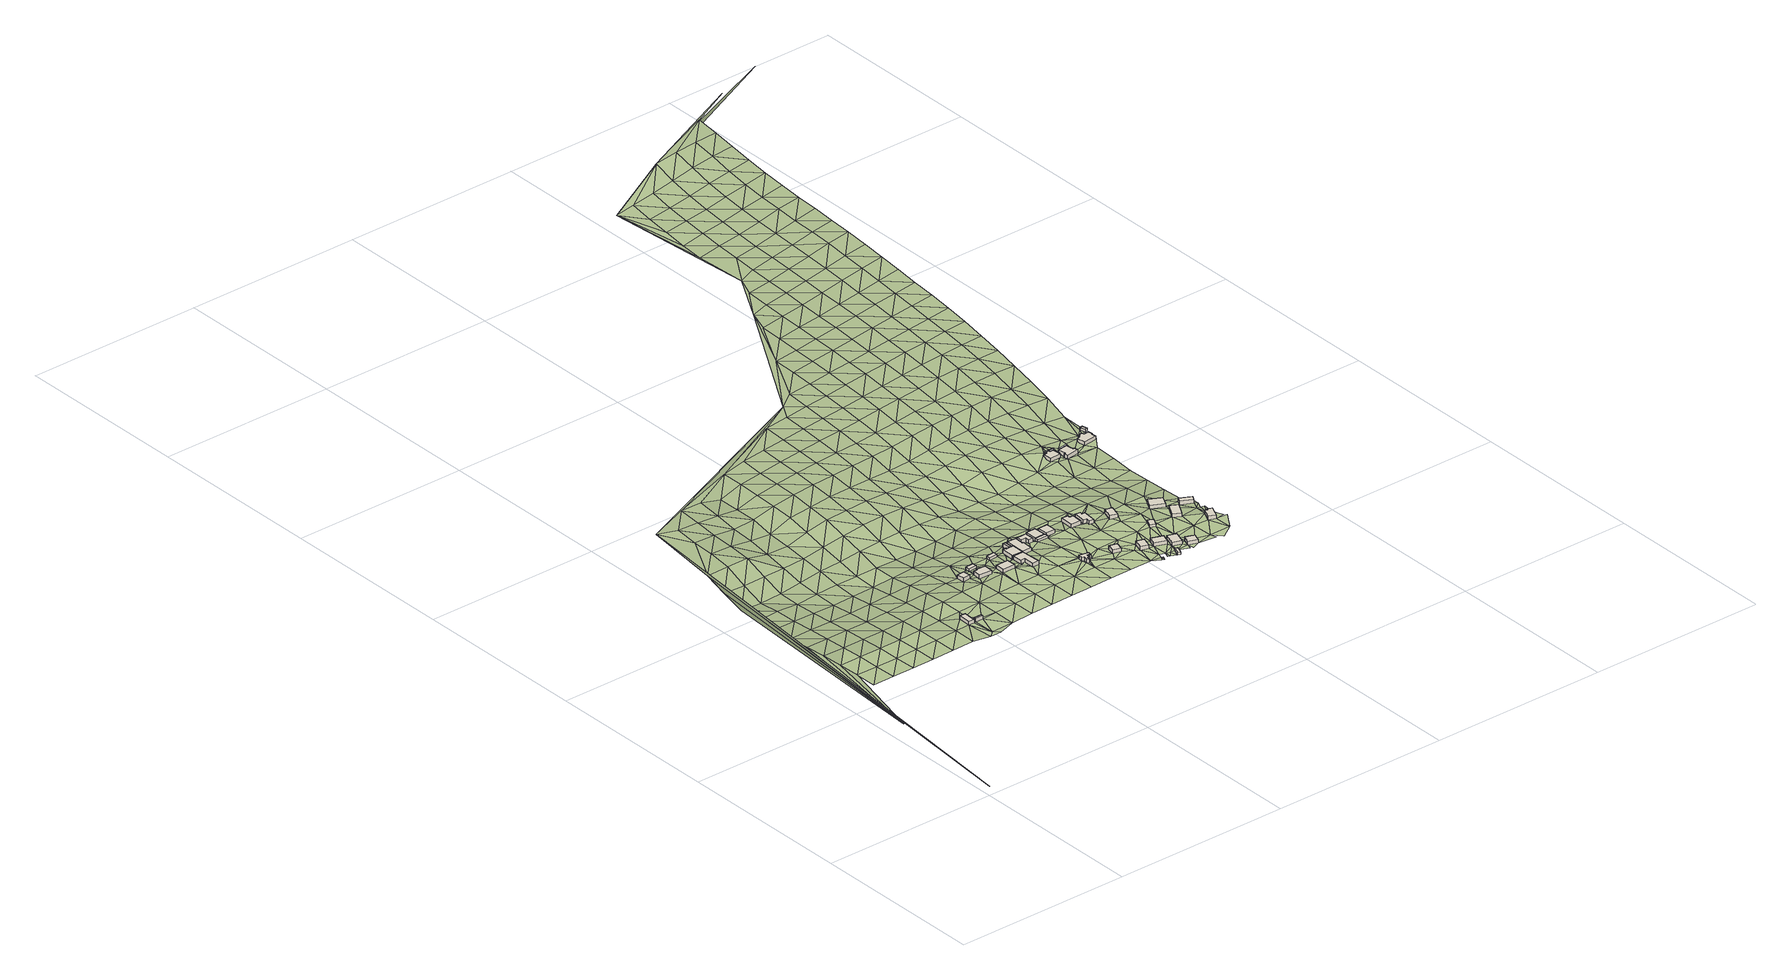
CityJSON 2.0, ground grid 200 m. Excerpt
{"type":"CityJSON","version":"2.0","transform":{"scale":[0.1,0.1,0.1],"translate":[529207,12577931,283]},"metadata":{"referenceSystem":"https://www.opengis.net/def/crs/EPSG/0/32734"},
"CityObjects":{
"building1":{"type":"Building","attributes":{"address":"8 Amandel Avenue Mamre 7347 Cape Town","building":"house","building:levels":"1","building_height":4.1,"plus_code":"4FRWFFQ6+F7C","ground_height":156.69,"roof_height":160.79},"geometry":[{"type":"Solid","lod":"1","boundaries":[[[[0,1,2,3]],[[1,4,5,2]],[[4,6,7,5]],[[6,0,3,7]],[[3,2,5,7]],[[6,4,1,0]]]]}]},
"building2":{"type":"Building","attributes":{"address":"Amandel Avenue Mamre 7347 Cape Town","building":"yes","building:levels":"1","building_height":4.1,"plus_code":"4FRWFFQ6+C7X","ground_height":156.69,"roof_height":160.79},"geometry":[{"type":"Solid","lod":"1","boundaries":[[[[8,9,10,11]],[[9,12,13,10]],[[12,14,15,13]],[[14,8,11,15]],[[11,10,13,15]],[[14,12,9,8]]]]}]},
"building3":{"type":"Building","attributes":{"address":"70 Lang Avenue Mamre 7347 Cape Town","building":"house","building:levels":"1","building_height":4.1,"plus_code":"4FRWFFQ6+MFV","ground_height":156.91,"roof_height":161.01},"geometry":[{"type":"Solid","lod":"1","boundaries":[[[[16,17,18,19]],[[17,20,21,18]],[[20,22,23,21]],[[22,16,19,23]],[[19,18,21,23]],[[22,20,17,16]]]]}]},
"building4":{"type":"Building","attributes":{"address":"69 Lang Avenue Mamre 7347 Cape Town","building":"house","building:levels":"1","building_height":4.1,"plus_code":"4FRWFFQ6+MHC","ground_height":156.91,"roof_height":161.01},"geometry":[{"type":"Solid","lod":"1","boundaries":[[[[24,25,26,27]],[[25,28,29,26]],[[28,30,31,29]],[[30,32,33,31]],[[32,34,35,33]],[[34,24,27,35]],[[27,26,29,31,33,35]],[[34,32,30,28,25,24]]]]}]},
"building5":{"type":"Building","attributes":{"address":"Mamre 7347 Cape Town","building":"cabin","building:levels":"1","building_height":2.8,"plus_code":"4FRWFFQ6+PGH","ground_height":156.91,"roof_height":159.71},"geometry":[{"type":"Solid","lod":"1","boundaries":[[[[36,37,38,39]],[[37,40,41,38]],[[40,42,43,41]],[[42,36,39,43]],[[39,38,41,43]],[[42,40,37,36]]]]}]},
"building6":{"type":"Building","attributes":{"address":"68 Lang Avenue Mamre 7347 Cape Town","building":"house","building:levels":"1","building_height":4.1,"plus_code":"4FRWFFQ6+JJQ","ground_height":159.35,"roof_height":163.45},"geometry":[{"type":"Solid","lod":"1","boundaries":[[[[44,45,46,47]],[[45,48,49,46]],[[48,50,51,49]],[[50,44,47,51]],[[47,46,49,51]],[[50,48,45,44]]]]}]},
"building7":{"type":"Building","attributes":{"address":"68 Lang Avenue Mamre 7347 Cape Town","building":"cabin","building:levels":"1","building_height":2.8,"plus_code":"4FRWFFQ6+PMM","ground_height":158.05,"roof_height":160.85},"geometry":[{"type":"Solid","lod":"1","boundaries":[[[[52,53,54,55]],[[53,56,57,54]],[[56,58,59,57]],[[58,52,55,59]],[[55,54,57,59]],[[58,56,53,52]]]]}]},
"building8":{"type":"Building","attributes":{"building":"house","building:levels":"1","building_height":4.1,"plus_code":"4FRWFFQ6+JQ2","ground_height":158.89,"roof_height":162.99},"geometry":[{"type":"Solid","lod":"1","boundaries":[[[[60,61,62,63]],[[61,64,65,62]],[[64,66,67,65]],[[66,68,69,67]],[[68,70,71,69]],[[70,60,63,71]],[[63,62,65,67,69,71]],[[70,68,66,64,61,60]]]]}]},
"building9":{"type":"Building","attributes":{"address":"67 Lang Avenue Mamre 7347 Cape Town","building":"house","building:levels":"1","building_height":4.1,"plus_code":"4FRWFFQ6+MPX","ground_height":158.89,"roof_height":162.99},"geometry":[{"type":"Solid","lod":"1","boundaries":[[[[72,73,74,75]],[[73,76,77,74]],[[76,78,79,77]],[[78,80,81,79]],[[80,82,83,81]],[[82,72,75,83]],[[75,74,77,79,81,83]],[[82,80,78,76,73,72]]]]}]},
"building10":{"type":"Building","attributes":{"address":"Mamre 7347 Cape Town","building":"garage","building:levels":"1","building_height":4.1,"plus_code":"4FRWFFQ6+PQV","ground_height":157.45,"roof_height":161.55},"geometry":[{"type":"Solid","lod":"1","boundaries":[[[[84,85,86,87]],[[85,88,89,86]],[[88,90,91,89]],[[90,84,87,91]],[[87,86,89,91]],[[90,88,85,84]]]]}]},
"building11":{"type":"Building","attributes":{"address":"66 Lang Avenue Mamre 7347 Cape Town","building":"house","building:levels":"1","building_height":4.1,"plus_code":"4FRWFFQ6+MQX","ground_height":157.83,"roof_height":161.93},"geometry":[{"type":"Solid","lod":"1","boundaries":[[[[92,93,94,95]],[[93,96,97,94]],[[96,98,99,97]],[[98,100,101,99]],[[100,102,103,101]],[[102,92,95,103]],[[95,94,97,99,101,103]],[[102,100,98,96,93,92]]]]}]},
"building12":{"type":"Building","attributes":{"address":"65 Lang Avenue Mamre 7347 Cape Town","building":"house","building:levels":"1","building_height":4.1,"plus_code":"4FRWFFQ6+PVR","ground_height":157.42,"roof_height":161.52},"geometry":[{"type":"Solid","lod":"1","boundaries":[[[[104,105,106,107]],[[105,108,109,106]],[[108,110,111,109]],[[110,112,113,111]],[[112,114,115,113]],[[114,104,107,115]],[[107,106,109,111,113,115]],[[114,112,110,108,105,104]]]]}]},
"building13":{"type":"Building","attributes":{"address":"Mamre 7347 Cape Town","building":"house","building:levels":"1","building_height":4.1,"plus_code":"4FRWFFQ6+FWW","ground_height":160.62,"roof_height":164.72},"geometry":[{"type":"Solid","lod":"1","boundaries":[[[[116,117,118,119]],[[117,120,121,118]],[[120,122,123,121]],[[122,124,125,123]],[[124,126,127,125]],[[126,128,129,127]],[[128,130,131,129]],[[130,132,133,131]],[[132,134,135,133]],[[134,136,137,135]],[[136,138,139,137]],[[138,116,119,139]],[[119,118,121,123,125,127,129,131,133,135,137,139]],[[138,136,134,132,130,128,126,124,122,120,117,116]]]]}]},
"building14":{"type":"Building","attributes":{"building":"cabin","building:levels":"1","building_height":2.8,"plus_code":"4FRWFFQ6+PW2","ground_height":158.89,"roof_height":161.69},"geometry":[{"type":"Solid","lod":"1","boundaries":[[[[140,141,142,143]],[[141,144,145,142]],[[144,146,147,145]],[[146,140,143,147]],[[143,142,145,147]],[[146,144,141,140]]]]}]},
"building15":{"type":"Building","attributes":{"address":"64 Lang Avenue Mamre 7347 Cape Town","building":"house","building:levels":"1","building_height":4.1,"plus_code":"4FRWFFQ6+PWV","ground_height":157.42,"roof_height":161.52},"geometry":[{"type":"Solid","lod":"1","boundaries":[[[[148,149,150,151]],[[149,152,153,150]],[[152,154,155,153]],[[154,148,151,155]],[[151,150,153,155]],[[154,152,149,148]]]]}]},
"building16":{"type":"Building","attributes":{"address":"63 Lang Avenue Mamre 7347 Cape Town","building":"house","building:levels":"1","building_height":4.1,"plus_code":"4FRWFFQ6+PXM","ground_height":157.19,"roof_height":161.29},"geometry":[{"type":"Solid","lod":"1","boundaries":[[[[156,157,158,159]],[[157,160,161,158]],[[160,162,163,161]],[[162,156,159,163]],[[159,158,161,163]],[[162,160,157,156]]]]}]},
"building17":{"type":"Building","attributes":{"address":"Mamre 7347 Cape Town","building":"house","building:levels":"1","building_height":4.1,"plus_code":"4FRWFFQ7+F3F","ground_height":160.66,"roof_height":164.76},"geometry":[{"type":"Solid","lod":"1","boundaries":[[[[164,165,166,167]],[[165,168,169,166]],[[168,170,171,169]],[[170,164,167,171]],[[167,166,169,171]],[[170,168,165,164]]]]}]},
"building18":{"type":"Building","attributes":{"address":"Mamre 7347 Cape Town","building":"house","building:levels":"1","building_height":4.1,"plus_code":"4FRWFFQ7+C5P","ground_height":160.51,"roof_height":164.61},"geometry":[{"type":"Solid","lod":"1","boundaries":[[[[172,173,174,175]],[[173,176,177,174]],[[176,178,179,177]],[[178,172,175,179]],[[175,174,177,179]],[[178,176,173,172]]]]}]},
"building19":{"type":"Building","attributes":{"address":"62 Lang Avenue Mamre 7347 Cape Town","building":"house","building:levels":"1","building_height":4.1,"plus_code":"4FRWFFQ7+P4C","ground_height":157.19,"roof_height":161.29},"geometry":[{"type":"Solid","lod":"1","boundaries":[[[[180,181,182,183]],[[181,184,185,182]],[[184,186,187,185]],[[186,188,189,187]],[[188,190,191,189]],[[190,180,183,191]],[[183,182,185,187,189,191]],[[190,188,186,184,181,180]]]]}]},
"building20":{"type":"Building","attributes":{"building":"cabin","building:levels":"1","building_height":2.8,"plus_code":"4FRWFFQ7+876","ground_height":160.4,"roof_height":163.2},"geometry":[{"type":"Solid","lod":"1","boundaries":[[[[192,193,194,195]],[[193,196,197,194]],[[196,198,199,197]],[[198,192,195,199]],[[195,194,197,199]],[[198,196,193,192]]]]}]},
"building21":{"type":"Building","attributes":{"address":"7347 Mamre, Cape Town","building":"house","building:levels":"1","building_height":4.1,"plus_code":"4FRWFFQ7+C76","ground_height":160.51,"roof_height":164.61},"geometry":[{"type":"Solid","lod":"1","boundaries":[[[[200,201,202,203]],[[201,204,205,202]],[[204,206,207,205]],[[206,200,203,207]],[[203,202,205,207]],[[206,204,201,200]]]]}]},
"building22":{"type":"Building","attributes":{"address":"61 Lang Avenue Mamre 7347 Cape Town","building":"house","building:levels":"1","building_height":4.1,"plus_code":"4FRWFFQ7+P56","ground_height":157.42,"roof_height":161.52},"geometry":[{"type":"Solid","lod":"1","boundaries":[[[[208,209,210,211]],[[209,212,213,210]],[[212,214,215,213]],[[214,216,217,215]],[[216,218,219,217]],[[218,220,221,219]],[[220,222,223,221]],[[222,208,211,223]],[[211,210,213,215,217,219,221,223]],[[222,220,218,216,214,212,209,208]]]]}]},
"building23":{"type":"Building","attributes":{"address":"Mamre 7347 Cape Town","building":"house","building:levels":"1","building_height":4.1,"plus_code":"4FRWFFQ7+98J","ground_height":160.4,"roof_height":164.5},"geometry":[{"type":"Solid","lod":"1","boundaries":[[[[224,225,226,227]],[[225,228,229,226]],[[228,230,231,229]],[[230,224,227,231]],[[227,226,229,231]],[[230,228,225,224]]]]}]},
"building24":{"type":"Building","attributes":{"address":"Mamre 7347 Cape Town","building":"house","building:levels":"1","building_height":4.1,"plus_code":"4FRWFFQ7+89R","ground_height":160.74,"roof_height":164.84},"geometry":[{"type":"Solid","lod":"1","boundaries":[[[[232,233,234,235]],[[233,236,237,234]],[[236,238,239,237]],[[238,232,235,239]],[[235,234,237,239]],[[238,236,233,232]]]]}]},
"building25":{"type":"Building","attributes":{"address":"59 Lang Avenue Mamre 7347 Cape Town","building":"house","building:levels":"1","building_height":4.1,"plus_code":"4FRWFFQ7+M76","ground_height":159.23,"roof_height":163.33},"geometry":[{"type":"Solid","lod":"1","boundaries":[[[[240,241,242,243]],[[241,244,245,242]],[[244,246,247,245]],[[246,240,243,247]],[[243,242,245,247]],[[246,244,241,240]]]]}]},
"building26":{"type":"Building","attributes":{"address":"57 Lang Avenue Mamre 7347 Cape Town","building":"cabin","building:levels":"1","building_height":2.8,"plus_code":"4FRWFFQ7+G8G","ground_height":160.31,"roof_height":163.11},"geometry":[{"type":"Solid","lod":"1","boundaries":[[[[248,249,250,251]],[[249,252,253,250]],[[252,254,255,253]],[[254,248,251,255]],[[251,250,253,255]],[[254,252,249,248]]]]}]},
"building27":{"type":"Building","attributes":{"address":"55 Lang Avenue Mamre 7347 Cape Town","building":"house","building:levels":"1","building_height":4.1,"plus_code":"4FRWFFQ7+GFM","ground_height":159.15,"roof_height":163.25},"geometry":[{"type":"Solid","lod":"1","boundaries":[[[[256,257,258,259]],[[257,260,261,258]],[[260,262,263,261]],[[262,256,259,263]],[[259,258,261,263]],[[262,260,257,256]]]]}]},
"building28":{"type":"Building","attributes":{"address":"56 Lang Avenue Mamre 7347 Cape Town","building":"house","building:levels":"1","building_height":4.1,"plus_code":"4FRWFFQ7+JF6","ground_height":158.46,"roof_height":162.56},"geometry":[{"type":"Solid","lod":"1","boundaries":[[[[264,265,266,267]],[[265,268,269,266]],[[268,270,271,269]],[[270,264,267,271]],[[267,266,269,271]],[[270,268,265,264]]]]}]},
"building29":{"type":"Building","attributes":{"address":"53 Lang Avenue Mamre 7347 Cape Town","building":"house","building:levels":"1","building_height":4.1,"plus_code":"4FRWFFQ7+CHJ","ground_height":160.37,"roof_height":164.47},"geometry":[{"type":"Solid","lod":"1","boundaries":[[[[272,273,274,275]],[[273,276,277,274]],[[276,278,279,277]],[[278,280,281,279]],[[280,282,283,281]],[[282,272,275,283]],[[275,274,277,279,281,283]],[[282,280,278,276,273,272]]]]}]},
"building30":{"type":"Building","attributes":{"address":"36 Klinker Street Mamre 7347 Cape Town","building":"house","building:levels":"1","building_height":4.1,"plus_code":"4FRWFFR7+39M","ground_height":161.22,"roof_height":165.32},"geometry":[{"type":"Solid","lod":"1","boundaries":[[[[284,285,286,287]],[[285,288,289,286]],[[288,290,291,289]],[[290,292,293,291]],[[292,294,295,293]],[[294,296,297,295]],[[296,298,299,297]],[[298,284,287,299]],[[287,286,289,291,293,295,297,299]],[[298,296,294,292,290,288,285,284]]]]}]},
"building31":{"type":"Building","attributes":{"address":"54 Lang Avenue Mamre 7347 Cape Town","building":"house","building:levels":"1","building_height":4.1,"plus_code":"4FRWFFQ7+HH7","ground_height":158,"roof_height":162.1},"geometry":[{"type":"Solid","lod":"1","boundaries":[[[[300,301,302,303]],[[301,304,305,302]],[[304,306,307,305]],[[306,300,303,307]],[[303,302,305,307]],[[306,304,301,300]]]]}]},
"building32":{"type":"Building","attributes":{"address":"35 Klinker Street Mamre 7347 Cape Town","building":"house","building:levels":"1","building_height":4.1,"plus_code":"4FRWFFR7+3FR","ground_height":158.88,"roof_height":162.98},"geometry":[{"type":"Solid","lod":"1","boundaries":[[[[308,309,310,311]],[[309,312,313,310]],[[312,314,315,313]],[[314,316,317,315]],[[316,318,319,317]],[[318,320,321,319]],[[320,322,323,321]],[[322,308,311,323]],[[311,310,313,315,317,319,321,323]],[[322,320,318,316,314,312,309,308]]]]}]},
"building33":{"type":"Building","attributes":{"address":"33 Klinker Street Mamre 7347 Cape Town","building":"house","building:levels":"1","building_height":4.1,"plus_code":"4FRWFFR7+4H8","ground_height":158.23,"roof_height":162.33},"geometry":[{"type":"Solid","lod":"1","boundaries":[[[[324,325,326,327]],[[325,328,329,326]],[[328,330,331,329]],[[330,332,333,331]],[[332,334,335,333]],[[334,336,337,335]],[[336,338,339,337]],[[338,340,341,339]],[[340,342,343,341]],[[342,344,345,343]],[[344,346,347,345]],[[346,324,327,347]],[[327,326,329,331,333,335,337,339,341,343,345,347]],[[346,344,342,340,338,336,334,332,330,328,325,324]]]]}]},
"building34":{"type":"Building","attributes":{"building":"cabin","building:levels":"1","building_height":2.8,"plus_code":"4FRWFFR7+5J3","ground_height":161.46,"roof_height":164.26},"geometry":[{"type":"Solid","lod":"1","boundaries":[[[[348,349,350,351]],[[349,352,353,350]],[[352,354,355,353]],[[354,348,351,355]],[[351,350,353,355]],[[354,352,349,348]]]]}]},
"terrain1":{"type":"TINRelief","geometry":[{"type":"CompositeSurface","lod":"1","boundaries":[[[356,357,358]],[[358,357,359]],[[358,359,360]],[[361,358,360]],[[358,361,362]],[[363,356,364]],[[365,358,362]],[[364,366,363]],[[357,356,367]],[[358,365,368]],[[369,370,371]],[[356,363,367]],[[372,358,368]],[[373,359,357]],[[358,372,371]],[[373,357,367]],[[360,359,374]],[[375,363,366]],[[374,361,360]],[[374,359,373]],[[366,376,375]],[[377,367,363]],[[362,361,378]],[[363,375,377]],[[379,361,374]],[[380,373,367]],[[378,365,362]],[[378,361,379]],[[380,367,377]],[[381,374,373]],[[375,376,382]],[[383,368,365]],[[374,381,379]],[[381,373,380]],[[383,365,378]],[[376,384,382]],[[377,375,385]],[[386,372,368]],[[387,368,383]],[[388,378,379]],[[375,382,385]],[[381,389,379]],[[380,377,390]],[[387,386,368]],[[371,372,391]],[[388,379,389]],[[380,390,381]],[[392,383,378]],[[390,377,385]],[[391,372,386]],[[393,382,384]],[[383,392,387]],[[392,378,388]],[[394,389,381]],[[384,395,393]],[[394,381,390]],[[371,391,396]],[[397,385,382]],[[398,386,387]],[[369,371,399]],[[392,400,387]],[[396,399,371]],[[388,389,401]],[[382,393,397]],[[389,394,402]],[[403,390,385]],[[398,387,400]],[[388,401,392]],[[404,391,386]],[[401,389,402]],[[390,403,394]],[[397,403,385]],[[391,404,396]],[[404,386,398]],[[405,393,395]],[[406,400,392]],[[407,369,399]],[[406,392,401]],[[393,405,397]],[[402,394,408]],[[395,409,405]],[[394,403,410]],[[396,411,399]],[[404,412,396]],[[398,400,413]],[[394,410,408]],[[400,406,414]],[[415,401,402]],[[411,407,399]],[[396,412,411]],[[403,397,416]],[[369,407,417]],[[398,413,404]],[[405,418,397]],[[413,400,414]],[[401,415,406]],[[415,402,408]],[[416,410,403]],[[416,397,418]],[[409,1,405]],[[419,412,404]],[[407,411,420]],[[409,421,1]],[[419,404,413]],[[422,408,410]],[[414,406,423]],[[406,415,424]],[[407,420,417]],[[418,405,425]],[[422,410,416]],[[425,405,1]],[[412,426,411]],[[406,424,423]],[[412,419,427]],[[1,421,428]],[[429,413,414]],[[428,421,430]],[[415,408,431]],[[420,411,426]],[[1,428,4]],[[422,432,408]],[[412,427,426]],[[433,418,425]],[[434,416,418]],[[413,429,419]],[[428,8,4]],[[429,414,423]],[[431,424,415]],[[14,4,8]],[[431,408,432]],[[4,14,435]],[[9,8,428]],[[436,417,420]],[[434,418,433]],[[433,425,435]],[[428,430,437]],[[438,422,416]],[[12,435,14]],[[436,420,426]],[[439,423,424]],[[427,419,440]],[[428,437,9]],[[419,429,441]],[[438,416,434]],[[439,424,431]],[[442,432,422]],[[419,441,440]],[[443,417,436]],[[426,427,444]],[[433,435,445]],[[12,9,446]],[[445,435,12]],[[429,423,447]],[[422,438,442]],[[439,448,423]],[[437,446,9]],[[433,445,434]],[[449,431,432]],[[426,444,436]],[[427,440,444]],[[447,441,429]],[[447,423,448]],[[12,446,445]],[[449,432,442]],[[438,434,450]],[[451,439,431]],[[452,440,441]],[[443,436,453]],[[445,450,434]],[[436,444,454]],[[446,437,455]],[[451,431,449]],[[452,441,447]],[[442,438,456]],[[457,448,439]],[[458,417,443]],[[436,454,453]],[[455,445,446]],[[437,459,455]],[[450,456,438]],[[440,460,444]],[[439,451,457]],[[452,461,440]],[[442,462,449]],[[463,447,448]],[[460,454,444]],[[456,462,442]],[[440,461,460]],[[450,445,464]],[[445,455,465]],[[463,448,457]],[[451,449,466]],[[467,452,447]],[[17,456,450]],[[468,369,417]],[[443,453,458]],[[445,465,464]],[[462,466,449]],[[469,453,454]],[[467,447,463]],[[454,460,470]],[[462,456,16]],[[17,450,464]],[[459,471,455]],[[457,451,472]],[[473,461,452]],[[456,17,16]],[[466,472,451]],[[454,470,469]],[[465,455,471]],[[459,474,471]],[[452,467,473]],[[463,457,475]],[[461,476,460]],[[464,20,17]],[[462,16,477]],[[462,477,466]],[[472,475,457]],[[469,458,453]],[[470,460,476]],[[20,464,478]],[[461,473,476]],[[479,22,20]],[[22,477,16]],[[480,464,465]],[[467,463,481]],[[471,482,465]],[[479,20,34]],[[20,478,34]],[[475,481,463]],[[22,479,42]],[[478,464,483]],[[472,466,484]],[[470,485,469]],[[34,36,479]],[[465,482,480]],[[466,477,486]],[[477,22,42]],[[36,42,479]],[[473,467,487]],[[34,30,36]],[[485,470,476]],[[30,34,32]],[[471,474,488]],[[472,484,475]],[[483,464,480]],[[466,486,484]],[[481,487,467]],[[489,36,30]],[[490,458,469]],[[477,42,491]],[[471,488,482]],[[474,492,488]],[[490,469,485]],[[30,493,489]],[[482,45,480]],[[473,494,476]],[[487,495,473]],[[480,45,483]],[[496,486,477]],[[481,475,497]],[[493,483,44]],[[475,484,498]],[[483,45,44]],[[477,491,496]],[[499,491,489]],[[468,417,458]],[[493,499,489]],[[485,476,494]],[[45,482,500]],[[473,495,494]],[[458,490,501]],[[44,499,493]],[[487,481,497]],[[482,488,502]],[[475,498,497]],[[482,502,500]],[[499,56,491]],[[58,499,44]],[[486,503,484]],[[490,485,504]],[[491,56,496]],[[505,486,496]],[[495,487,506]],[[58,44,507]],[[494,504,485]],[[499,58,56]],[[488,492,508]],[[503,498,484]],[[486,505,503]],[[497,506,487]],[[490,509,501]],[[488,508,502]],[[510,496,56]],[[502,511,500]],[[507,500,512]],[[507,513,58]],[[492,514,508]],[[490,504,509]],[[515,512,500]],[[494,495,516]],[[500,511,515]],[[506,517,495]],[[61,507,512]],[[496,518,505]],[[519,497,498]],[[520,458,501]],[[521,513,507]],[[498,503,522]],[[82,507,61]],[[521,507,82]],[[502,523,511]],[[518,496,510]],[[515,524,512]],[[494,516,504]],[[524,515,511]],[[495,517,516]],[[525,501,509]],[[510,513,80]],[[497,519,506]],[[502,508,526]],[[80,513,521]],[[498,522,519]],[[502,526,523]],[[521,82,80]],[[527,82,61]],[[503,505,528]],[[509,504,529]],[[518,530,505]],[[85,510,80]],[[531,508,514]],[[532,517,506]],[[527,533,82]],[[518,510,85]],[[516,529,504]],[[85,80,78]],[[78,76,534]],[[522,503,528]],[[505,530,528]],[[506,519,532]],[[501,525,520]],[[535,523,526]],[[527,523,535]],[[536,525,509]],[[537,534,76]],[[85,78,534]],[[537,533,538]],[[85,539,518]],[[540,534,537]],[[529,536,509]],[[526,508,541]],[[533,527,542]],[[538,533,542]],[[102,537,538]],[[522,543,519]],[[517,544,516]],[[102,540,537]],[[545,508,531]],[[532,546,517]],[[527,535,542]],[[540,102,539]],[[530,518,547]],[[543,522,528]],[[518,539,547]],[[508,545,120]],[[535,526,548]],[[544,529,516]],[[541,508,120]],[[517,546,544]],[[536,549,525]],[[102,547,539]],[[550,532,519]],[[526,541,551]],[[520,468,458]],[[528,530,552]],[[551,548,526]],[[550,519,543]],[[549,520,525]],[[547,102,100]],[[542,535,553]],[[554,555,556]],[[536,529,557]],[[542,558,556]],[[555,554,100]],[[530,547,552]],[[120,545,122]],[[545,531,559]],[[560,100,554]],[[532,561,546]],[[556,558,554]],[[100,560,547]],[[562,541,120]],[[548,553,535]],[[557,529,544]],[[122,545,563]],[[542,141,558]],[[543,528,564]],[[565,554,558]],[[532,550,561]],[[563,566,122]],[[553,141,542]],[[567,549,536]],[[114,547,560]],[[552,564,528]],[[548,551,568]],[[569,570,563]],[[571,569,563]],[[572,563,545]],[[141,140,558]],[[140,573,558]],[[570,569,574]],[[536,557,567]],[[553,548,568]],[[547,114,149]],[[550,543,575]],[[546,576,544]],[[140,577,573]],[[572,545,559]],[[546,561,578]],[[573,577,114]],[[563,572,571]],[[547,579,552]],[[520,549,580]],[[114,577,149]],[[564,575,543]],[[144,141,553]],[[579,547,149]],[[140,146,577]],[[576,557,544]],[[546,578,576]],[[580,549,567]],[[571,581,568]],[[550,582,561]],[[583,577,146]],[[584,564,552]],[[553,568,585]],[[571,572,586]],[[550,575,582]],[[148,579,149]],[[571,586,581]],[[552,579,584]],[[580,587,520]],[[144,553,585]],[[588,146,144]],[[583,146,588]],[[572,559,589]],[[590,578,561]],[[567,557,591]],[[588,592,583]],[[557,576,593]],[[148,583,592]],[[585,568,581]],[[579,148,592]],[[594,575,564]],[[144,595,588]],[[590,561,582]],[[572,168,586]],[[587,468,520]],[[591,580,567]],[[594,564,584]],[[591,557,593]],[[596,581,586]],[[162,579,592]],[[595,144,597]],[[144,585,597]],[[582,575,598]],[[576,578,599]],[[600,168,572]],[[600,572,589]],[[601,578,590]],[[602,587,580]],[[598,575,594]],[[603,581,596]],[[162,604,579]],[[603,585,581]],[[605,584,579]],[[593,576,599]],[[162,595,597]],[[578,601,599]],[[580,591,602]],[[606,168,600]],[[607,590,582]],[[596,606,603]],[[585,608,597]],[[594,584,605]],[[609,589,610]],[[600,589,611]],[[579,604,605]],[[607,582,598]],[[587,612,468]],[[593,613,591]],[[597,180,162]],[[614,589,609]],[[611,589,614]],[[587,602,612]],[[610,615,609]],[[600,616,606]],[[601,590,617]],[[604,162,180]],[[585,618,608]],[[609,615,619]],[[603,618,585]],[[613,593,599]],[[606,616,603]],[[600,611,616]],[[180,597,608]],[[598,594,620]],[[617,590,607]],[[611,614,176]],[[591,621,602]],[[605,620,594]],[[468,612,622]],[[623,624,625]],[[621,591,613]],[[614,201,176]],[[614,623,201]],[[607,598,626]],[[599,601,627]],[[625,628,623]],[[629,601,617]],[[630,608,618]],[[628,625,193]],[[604,180,631]],[[604,631,605]],[[602,632,612]],[[633,608,630]],[[178,176,201]],[[598,620,626]],[[616,634,603]],[[634,618,603]],[[599,627,613]],[[601,629,627]],[[632,602,621]],[[192,628,193]],[[225,623,628]],[[635,636,637]],[[200,178,201]],[[201,623,204]],[[633,630,638]],[[180,637,631]],[[634,616,178]],[[617,607,639]],[[208,633,638]],[[630,618,640]],[[633,208,636]],[[638,630,641]],[[208,637,636]],[[192,225,628]],[[620,605,642]],[[622,612,643]],[[623,225,204]],[[626,639,607]],[[634,178,200]],[[637,208,631]],[[198,225,192]],[[644,468,622]],[[642,605,631]],[[643,612,632]],[[618,645,640]],[[629,617,646]],[[621,613,647]],[[634,648,618]],[[613,627,649]],[[222,631,208]],[[198,650,225]],[[626,620,651]],[[618,648,645]],[[639,646,617]],[[225,224,204]],[[222,652,653]],[[632,621,647]],[[654,233,198]],[[650,198,233]],[[204,224,206]],[[642,651,620]],[[613,649,647]],[[655,622,643]],[[634,200,249]],[[200,206,249]],[[656,653,640]],[[657,639,626]],[[629,658,627]],[[656,640,645]],[[631,222,659]],[[646,660,629]],[[622,655,661]],[[653,659,222]],[[233,232,650]],[[642,631,659]],[[643,632,662]],[[663,206,224]],[[651,657,626]],[[664,236,233]],[[248,648,634]],[[648,665,645]],[[232,230,650]],[[658,649,627]],[[629,660,658]],[[647,662,632]],[[622,661,644]],[[230,663,224]],[[248,634,249]],[[206,252,249]],[[240,656,645]],[[653,656,659]],[[252,206,663]],[[646,639,666]],[[232,238,230]],[[651,642,667]],[[668,655,643]],[[657,666,639]],[[656,240,246]],[[648,669,665]],[[659,667,642]],[[668,643,662]],[[246,659,656]],[[669,648,248]],[[663,670,252]],[[671,660,646]],[[672,647,649]],[[649,658,673]],[[665,669,246]],[[657,651,674]],[[661,655,675]],[[670,254,252]],[[238,236,676]],[[666,671,646]],[[663,230,677]],[[678,468,644]],[[677,230,238]],[[647,672,662]],[[667,674,651]],[[649,673,672]],[[675,655,668]],[[254,669,248]],[[676,236,679]],[[680,670,663]],[[246,681,659]],[[666,657,682]],[[660,683,658]],[[684,644,661]],[[685,246,669]],[[671,686,660]],[[680,254,670]],[[676,677,238]],[[681,667,659]],[[657,674,682]],[[661,675,684]],[[663,677,680]],[[669,254,687]],[[673,658,683]],[[668,662,688]],[[685,681,246]],[[660,686,683]],[[662,672,689]],[[671,666,690]],[[687,254,680]],[[669,687,685]],[[691,674,667]],[[688,675,668]],[[682,690,666]],[[688,662,689]],[[692,644,684]],[[673,693,672]],[[667,681,691]],[[694,676,695]],[[676,273,677]],[[686,671,696]],[[693,673,683]],[[697,680,677]],[[698,644,692]],[[685,687,264]],[[682,674,699]],[[690,696,671]],[[680,262,687]],[[689,672,700]],[[684,675,701]],[[273,676,694]],[[699,674,691]],[[675,688,702]],[[703,644,698]],[[685,704,681]],[[264,705,685]],[[700,672,693]],[[677,272,697]],[[687,262,706]],[[707,690,682]],[[683,686,708]],[[701,692,684]],[[696,709,686]],[[701,675,702]],[[677,273,272]],[[691,681,704]],[[644,703,678]],[[685,705,704]],[[699,710,682]],[[707,682,296]],[[710,296,682]],[[683,708,693]],[[688,689,711]],[[686,709,708]],[[689,700,712]],[[694,276,273]],[[706,262,301]],[[713,705,264]],[[696,690,714]],[[715,698,692]],[[716,697,717]],[[301,262,716]],[[717,697,272]],[[718,699,691]],[[702,688,711]],[[690,707,714]],[[711,689,712]],[[692,701,715]],[[713,706,300]],[[719,276,694]],[[704,718,691]],[[300,706,301]],[[282,280,272]],[[717,301,716]],[[720,709,696]],[[700,693,721]],[[707,722,723]],[[272,280,717]],[[296,710,298]],[[693,708,724]],[[699,316,710]],[[707,723,714]],[[276,725,278]],[[702,726,701]],[[698,727,703]],[[696,714,720]],[[698,715,728]],[[713,729,705]],[[730,717,280]],[[731,713,300]],[[712,700,721]],[[714,723,732]],[[301,717,733]],[[734,280,278]],[[718,735,699]],[[693,724,721]],[[726,702,711]],[[298,710,316]],[[280,734,730]],[[735,316,699]],[[705,736,704]],[[732,737,738]],[[714,732,738]],[[698,728,727]],[[739,717,730]],[[729,713,731]],[[739,733,717]],[[678,703,727]],[[709,740,708]],[[701,741,715]],[[738,298,314]],[[709,720,742]],[[714,738,743]],[[300,306,731]],[[298,316,314]],[[718,704,736]],[[705,729,736]],[[741,701,726]],[[743,738,314]],[[306,733,739]],[[740,724,708]],[[312,743,314]],[[744,711,712]],[[709,742,740]],[[721,745,712]],[[720,714,746]],[[715,747,728]],[[735,748,316]],[[743,746,714]],[[735,718,749]],[[711,744,726]],[[678,727,750]],[[744,712,745]],[[715,741,747]],[[318,316,748]],[[736,749,718]],[[742,720,751]],[[752,721,724]],[[753,746,743]],[[750,754,678]],[[724,740,755]],[[728,756,727]],[[753,322,320]],[[746,751,720]],[[728,747,757]],[[748,735,758]],[[741,726,759]],[[749,760,735]],[[724,755,752]],[[726,744,761]],[[762,678,754]],[[740,742,763]],[[764,745,721]],[[727,756,750]],[[728,757,756]],[[758,318,748]],[[318,340,320]],[[765,753,320]],[[747,741,759]],[[735,760,758]],[[763,742,751]],[[746,753,765]],[[726,761,759]],[[721,752,764]],[[755,740,766]],[[744,745,767]],[[750,768,754]],[[765,320,340]],[[318,758,340]],[[751,746,769]],[[770,757,747]],[[766,740,763]],[[768,750,756]],[[769,746,765]],[[767,761,744]],[[767,745,764]],[[770,747,759]],[[755,771,752]],[[754,772,762]],[[773,774,765]],[[774,769,765]],[[771,755,766]],[[754,768,772]],[[775,340,758]],[[769,776,751]],[[777,763,751]],[[761,778,759]],[[757,779,756]],[[780,769,774]],[[781,757,770]],[[752,782,764]],[[761,767,778]],[[763,777,766]],[[768,756,779]],[[776,777,751]],[[782,752,771]],[[757,781,779]],[[769,783,349]],[[784,785,762]],[[786,352,783]],[[787,770,759]],[[788,762,772]],[[769,349,776]],[[352,349,783]],[[352,786,789]],[[784,762,790]],[[764,791,767]],[[787,759,778]],[[349,348,776]],[[768,792,772]],[[762,788,790]],[[784,793,785]],[[791,764,782]],[[771,766,794]],[[781,770,795]],[[766,777,796]],[[792,768,779]],[[778,767,797]],[[793,784,798]],[[799,785,793]],[[787,795,770]],[[782,771,794]],[[772,800,788]],[[766,796,794]],[[797,767,791]],[[784,790,798]],[[799,801,785]],[[772,792,800]],[[778,802,787]],[[779,781,803]],[[793,804,799]],[[795,805,781]],[[791,782,806]],[[807,790,788]],[[785,801,808]],[[802,778,797]],[[804,793,798]],[[792,779,803]],[[806,782,794]],[[781,805,803]],[[788,800,807]],[[809,801,799]],[[797,791,810]],[[795,787,811]],[[798,790,812]],[[787,802,813]],[[809,799,804]],[[792,814,800]],[[810,791,806]],[[790,807,812]],[[795,811,805]],[[801,815,808]],[[787,813,811]],[[803,814,792]],[[797,816,802]],[[804,798,817]],[[801,809,815]],[[800,818,807]],[[816,797,810]],[[812,817,798]],[[814,818,800]],[[785,808,819]],[[813,802,820]],[[803,805,821]],[[809,804,822]],[[805,811,823]],[[808,815,824]],[[807,825,812]],[[816,820,802]],[[817,822,804]],[[803,821,814]],[[805,823,821]],[[818,825,807]],[[813,826,811]],[[809,827,815]],[[817,812,828]],[[813,820,826]],[[809,822,827]],[[825,828,812]],[[819,808,824]],[[829,823,811]],[[818,814,830]],[[831,824,815]],[[814,821,832]],[[822,817,833]],[[829,811,826]],[[831,815,827]],[[825,818,830]],[[814,832,830]],[[828,833,817]],[[823,834,821]],[[822,835,827]],[[836,823,829]],[[837,824,831]],[[828,825,838]],[[833,835,822]],[[834,832,821]],[[823,836,834]],[[830,838,825]],[[824,837,819]],[[831,827,839]],[[835,839,827]],[[833,828,840]],[[838,841,828]],[[842,830,832]],[[831,843,837]],[[832,834,844]],[[833,840,835]],[[828,841,840]],[[839,843,831]],[[830,842,838]],[[832,844,842]],[[845,819,837]],[[843,846,837]],[[847,841,838]],[[839,835,848]],[[835,840,849]],[[838,842,847]],[[837,846,845]],[[843,839,848]],[[835,849,848]],[[841,850,840]],[[847,851,841]],[[846,843,852]],[[850,849,840]],[[841,851,850]],[[848,852,843]],[[846,853,845]],[[852,854,846]],[[855,848,849]],[[849,850,856]],[[819,845,857]],[[846,854,853]],[[848,855,852]],[[849,856,855]],[[858,854,852]],[[859,785,819]],[[852,855,858]],[[845,853,857]],[[854,860,853]],[[858,861,854]],[[854,861,860]],[[860,857,853]],[[819,857,862]]]}]}
},
"vertices":[
[1792,2585,120],[1784,2443,120],[1784,2443,161],[1792,2585,161],[1849,2440,120],[1849,2440,161],[1856,2582,120],[1856,2582,161],
[1872,2444,120],[1962,2443,120],[1962,2443,161],[1872,2444,161],[1963,2467,120],[1963,2467,161],[1873,2468,120],[1873,2468,161],
[2262,3186,122],[2272,3098,122],[2272,3098,163],[2262,3186,163],[2356,3107,122],[2356,3107,163],[2346,3195,122],[2346,3195,163],
[2425,3046,122],[2574,3038,122],[2574,3038,163],[2425,3046,163],[2579,3145,122],[2579,3145,163],[2474,3151,122],[2474,3151,163],[2474,3139,122],[2474,3139,163],[2430,3142,122],[2430,3142,163],
[2440,3218,122],[2532,3223,122],[2532,3223,150],[2440,3218,150],[2529,3272,122],[2529,3272,150],[2437,3267,122],[2437,3267,150],
[2645,3056,146],[2645,2951,146],[2645,2951,187],[2645,3056,187],[2788,2951,146],[2788,2951,187],[2787,3056,146],[2787,3056,187],
[2809,3241,133],[2808,3290,133],[2808,3290,161],[2809,3241,161],[2713,3282,133],[2713,3282,161],[2713,3235,133],[2713,3235,161],
[3008,3088,142],[2886,3088,142],[2886,3088,183],[3008,3088,183],[2886,2977,142],[2886,2977,183],[2940,2979,142],[2940,2979,183],[2941,2859,142],[2941,2859,183],[3016,2862,142],[3016,2862,183],
[3010,3092,142],[3009,3237,142],[3009,3237,183],[3010,3092,183],[2924,3236,142],[2924,3236,183],[2924,3248,142],[2924,3248,183],[2886,3247,142],[2886,3247,183],[2884,3097,142],[2884,3097,183],
[3006,3353,127],[2976,3353,127],[2976,3353,168],[3006,3353,168],[2978,3259,127],[2978,3259,168],[3007,3259,127],[3007,3259,168],
[3019,3114,131],[3134,3110,131],[3134,3110,172],[3019,3114,172],[3138,3237,131],[3138,3237,172],[3126,3238,131],[3126,3238,172],[3130,3342,131],[3130,3342,172],[3027,3346,131],[3027,3346,172],
[3150,3348,127],[3152,3286,127],[3152,3286,168],[3150,3348,168],[3212,3287,127],[3212,3287,168],[3213,3242,127],[3213,3242,168],[3264,3243,127],[3264,3243,168],[3262,3351,127],[3262,3351,168],
[3356,2618,159],[3383,2612,159],[3383,2612,200],[3356,2618,200],[3372,2558,159],[3372,2558,200],[3395,2553,159],[3395,2553,200],[3401,2579,159],[3401,2579,200],[3420,2575,159],[3420,2575,200],[3430,2621,159],[3430,2621,200],[3446,2617,159],[3446,2617,200],[3443,2600,159],[3443,2600,200],[3460,2597,159],[3460,2597,200],[3471,2651,159],[3471,2651,200],[3367,2672,159],[3367,2672,200],
[3278,3226,142],[3278,3187,142],[3278,3187,170],[3278,3226,170],[3404,3187,142],[3404,3187,170],[3404,3226,142],[3404,3226,170],
[3396,3369,127],[3285,3369,127],[3285,3369,168],[3396,3369,168],[3284,3234,127],[3284,3234,168],[3400,3233,127],[3400,3233,168],
[3424,3354,125],[3425,3236,125],[3425,3236,166],[3424,3354,166],[3536,3236,125],[3536,3236,166],[3535,3355,125],[3535,3355,166],
[3701,2623,159],[3678,2535,159],[3678,2535,200],[3701,2623,200],[3767,2512,159],[3767,2512,200],[3789,2601,159],[3789,2601,200],
[3960,2525,158],[3924,2414,158],[3924,2414,199],[3960,2525,199],[4011,2386,158],[4011,2386,199],[4047,2497,158],[4047,2497,199],
[3723,3358,125],[3716,3206,125],[3716,3206,166],[3723,3358,166],[3831,3201,125],[3831,3201,166],[3837,3321,125],[3837,3321,166],[3794,3323,125],[3794,3323,166],[3795,3355,125],[3795,3355,166],
[4178,2197,157],[4146,2114,157],[4146,2114,185],[4178,2197,185],[4177,2102,157],[4177,2102,185],[4209,2185,157],[4209,2185,185],
[4103,2475,158],[4070,2385,158],[4070,2385,199],[4103,2475,199],[4200,2338,158],[4200,2338,199],[4233,2428,158],[4233,2428,199],
[3871,3329,127],[3857,3190,127],[3857,3190,168],[3871,3329,168],[3896,3186,127],[3896,3186,168],[3892,3143,127],[3892,3143,168],[3944,3137,127],[3944,3137,168],[3960,3289,127],[3960,3289,168],[3925,3293,127],[3925,3293,168],[3928,3323,127],[3928,3323,168],
[4261,2412,157],[4213,2276,157],[4213,2276,198],[4261,2412,198],[4310,2242,157],[4310,2242,198],[4358,2378,157],[4358,2378,198],
[4374,2278,160],[4341,2192,160],[4341,2192,201],[4374,2278,201],[4439,2155,160],[4439,2155,201],[4471,2241,160],[4471,2241,201],
[4127,3192,145],[4088,3066,145],[4088,3066,186],[4127,3192,186],[4167,3042,145],[4167,3042,186],[4206,3168,145],[4206,3168,186],
[4319,2776,156],[4275,2689,156],[4275,2689,184],[4319,2776,184],[4330,2661,156],[4330,2661,184],[4374,2749,156],[4374,2749,184],
[4576,2705,144],[4656,2660,144],[4656,2660,185],[4576,2705,185],[4737,2804,144],[4737,2804,185],[4657,2849,144],[4657,2849,185],
[4575,3083,137],[4520,2978,137],[4520,2978,178],[4575,3083,178],[4657,2907,137],[4657,2907,178],[4712,3012,137],[4712,3012,178],
[4850,2543,156],[4802,2433,156],[4802,2433,197],[4850,2543,197],[4876,2401,156],[4876,2401,197],[4932,2529,156],[4932,2529,197],[4884,2550,156],[4884,2550,197],[4876,2532,156],[4876,2532,197],
[4442,4344,165],[4399,4341,165],[4399,4341,206],[4442,4344,206],[4398,4362,165],[4398,4362,206],[4355,4359,165],[4355,4359,206],[4356,4340,165],[4356,4340,206],[4315,4337,165],[4315,4337,206],[4321,4235,165],[4321,4235,206],[4448,4242,165],[4448,4242,206],
[4824,2913,133],[4795,2858,133],[4795,2858,174],[4824,2913,174],[4920,2793,133],[4920,2793,174],[4949,2848,133],[4949,2848,174],
[4618,4358,142],[4502,4341,142],[4502,4341,183],[4618,4358,183],[4515,4253,142],[4515,4253,183],[4502,4251,142],[4502,4251,183],[4509,4205,142],[4509,4205,183],[4650,4226,142],[4650,4226,183],[4644,4272,142],[4644,4272,183],[4631,4270,142],[4631,4270,183],
[4954,4429,135],[4896,4421,135],[4896,4421,176],[4954,4429,176],[4892,4449,135],[4892,4449,176],[4842,4441,135],[4842,4441,176],[4845,4422,135],[4845,4422,176],[4827,4420,135],[4827,4420,176],[4829,4407,135],[4829,4407,176],[4794,4402,135],[4794,4402,176],[4808,4303,135],[4808,4303,176],[4960,4324,135],[4960,4324,176],[4952,4374,135],[4952,4374,176],[4962,4376,135],[4962,4376,176],
[4957,4523,167],[4923,4516,167],[4923,4516,195],[4957,4523,195],[4936,4454,167],[4936,4454,195],[4970,4461,167],[4970,4461,195],
[377,2445,96],[377,2695,92],[127,1445,98],[377,2945,80],[377,3195,66],[377,3445,48],[377,3695,31],[627,2445,94],[377,2195,99],[377,3945,19],[627,2195,98],[627,2695,90],[377,4195,21],[442,5554,234],[4,1,102],[377,4695,182],[377,4445,100],[627,2945,79],[627,3195,65],[876,2445,95],[876,2195,98],[876,2695,88],[627,3695,33],[627,3445,50],[876,2945,76],[876,3195,63],[1126,2445,97],[627,3945,33],[1126,2195,99],[1126,2695,91],[627,4445,88],[627,4195,4],[876,3695,27],[876,3445,44],[1126,2945,79],[627,4695,190],[876,3945,12],[1376,2445,102],[1126,3195,64],[1376,2195,103],[627,4945,223],[1376,2695,99],[876,4445,96],[627,5195,231],[876,4195,19],[1126,3695,19],[1126,3445,43],[1376,2945,90],[876,4695,189],[1626,2445,113],[1126,3945,29],[627,5445,256],[1376,3445,53],[1626,2195,111],[1376,3195,74],[876,5195,217],[876,4945,208],[1126,4445,92],[1126,4195,45],[1376,3695,26],[1626,2945,106],[876,5695,267],[1626,2695,111],[1126,4695,138],[876,5445,248],[1813,2147,120],[1626,3195,88],[1376,4195,78],[1376,3945,41],[1792,2585,121],[1126,5195,191],[1126,4945,174],[1876,2195,120],[1376,4445,106],[1943,2139,120],[1626,3695,34],[1626,3445,63],[1876,2695,121],[1876,2945,116],[1856,2582,121],[1126,5445,227],[2126,2195,128],[1876,3195,100],[1626,3945,44],[1376,4945,151],[1376,4695,135],[1876,3445,76],[1126,5695,260],[1376,5195,200],[2126,2695,130],[2126,2445,129],[1626,4445,137],[1626,4195,90],[1876,3695,44],[2126,2945,132],[1876,3945,41],[1626,4695,192],[1376,5695,199],[1376,5445,198],[2375,2445,138],[2126,3195,114],[1876,4195,111],[1626,5945,278],[2375,2195,137],[1626,5195,258],[1626,4945,241],[2126,3445,92],[1876,4445,173],[2375,2945,136],[2375,2695,142],[2126,3695,58],[1876,4695,241],[2702,6336,443],[1626,5695,278],[1626,5445,270],[2625,2445,147],[2126,3945,38],[1876,4945,265],[2625,2195,144],[2126,4195,129],[1876,5195,293],[2375,3445,101],[2425,3046,136],[2375,3195,122],[2625,2945,146],[2126,4445,202],[2625,2695,148],[2574,3038,146],[2375,3945,37],[1876,5445,303],[2375,3695,70],[2126,4695,253],[2875,2445,153],[2532,3223,133],[1876,5695,308],[2529,3272,133],[2875,2195,151],[2579,3145,133],[2126,5195,309],[2126,4945,286],[2625,3445,116],[2375,4445,206],[2375,4195,138],[2625,3195,133],[2788,2951,152],[1876,5945,324],[2875,2695,154],[2625,3945,53],[2126,5445,328],[2625,3695,90],[2375,4695,264],[2787,3056,152],[3125,2445,156],[2126,5695,340],[2808,3290,142],[2941,2859,152],[2886,2977,152],[2809,3241,142],[3125,2195,153],[2875,2945,152],[2375,5195,323],[2375,4945,293],[2875,3445,127],[2625,4445,204],[2375,6195,395],[2875,3195,142],[2625,4195,129],[3016,2862,158],[2940,2979,152],[2126,5945,354],[3125,2695,157],[3008,3088,143],[2875,3945,82],[2375,5445,346],[2875,3695,113],[3375,2195,156],[2625,4695,254],[3010,3092,143],[2978,3259,142],[3125,2945,158],[2375,5695,365],[3009,3237,143],[3019,3114,143],[3006,3353,131],[3007,3259,143],[3356,2618,160],[3134,3110,143],[2875,4195,118],[2625,5195,333],[3375,2445,159],[2625,4945,297],[3125,3445,131],[3375,2695,160],[2375,5945,380],[2875,4445,192],[3367,2672,160],[3125,3695,118],[3375,2945,154],[3152,3286,143],[3126,3238,143],[3138,3237,143],[2625,5445,363],[3213,3242,143],[3624,2195,158],[3150,3348,131],[2875,4695,246],[3383,2612,160],[3420,2575,160],[3125,3945,118],[3212,3287,143],[3401,2579,160],[2625,5695,383],[3471,2651,160],[3443,2600,160],[3430,2621,160],[3460,2597,160],[3624,2445,161],[3264,3243,142],[3446,2617,160],[3125,4195,88],[2875,5195,342],[3284,3234,142],[2875,4945,296],[3375,3445,127],[2625,5945,404],[3624,2695,160],[3125,4445,177],[3400,3233,142],[3375,3695,108],[3624,2945,151],[3678,2535,161],[2625,6195,421],[3425,3236,142],[3874,2195,157],[3125,4695,253],[2875,5695,402],[3424,3354,127],[2875,5445,375],[3375,3945,98],[3536,3236,140],[3701,2623,160],[3624,3195,140],[3375,4195,91],[3125,5195,354],[3874,2445,159],[3125,4945,308],[2875,5945,426],[3874,2695,162],[3624,3445,125],[3624,3695,108],[3789,2601,162],[3375,4445,174],[3716,3206,140],[3991,2179,157],[3969,2140,157],[3924,2414,159],[2875,6195,448],[3125,5445,397],[4013,2237,157],[3997,2130,157],[3960,2525,159],[3375,4695,271],[3874,2945,158],[4013,2170,157],[3624,3945,84],[3125,5695,426],[2875,6445,467],[4077,2212,157],[4054,2152,157],[4076,2144,157],[3624,4195,88],[3375,5195,384],[4124,2195,157],[3375,4945,336],[3892,3143,144],[3874,3445,127],[3125,5945,451],[3831,3201,144],[4124,2695,159],[3794,3323,127],[3837,3321,127],[3795,3355,127],[3857,3190,144],[3624,4445,219],[3944,3137,144],[3896,3186,144],[3874,3695,105],[3125,6195,474],[3125,6945,518],[4088,3066,162],[3624,4695,296],[3375,5695,452],[4124,2945,162],[3375,5445,423],[4310,2242,160],[3874,3945,84],[3925,3293,144],[3960,3289,144],[4322,2133,160],[3125,6445,493],[4124,3195,145],[3874,4195,118],[3624,5195,406],[4124,3445,128],[3624,4945,359],[3125,6695,506],[3375,5945,477],[4374,2445,157],[4353,2121,160],[4167,3042,162],[3874,4445,226],[4124,3695,102],[3375,6195,499],[4374,2945,152],[4374,2695,156],[3874,4695,302],[3624,5695,478],[3624,5445,446],[4124,3945,94],[3375,6445,519],[4624,2195,162],[4624,2445,157],[3446,7670,587],[4642,2125,162],[4576,2705,150],[4374,3445,123],[4124,4195,143],[3874,5195,418],[3375,6695,534],[4374,3195,143],[3874,4945,367],[4520,2978,144],[3624,6195,526],[3624,5945,502],[4124,4445,232],[4374,3695,94],[3375,6945,547],[3874,5445,463],[4873,2195,164],[4721,2095,162],[4124,4695,302],[4656,2660,150],[3375,7195,559],[4374,3945,107],[3874,5695,500],[3624,6695,564],[3624,6445,545],[3375,7445,572],[4624,3445,112],[4624,3195,137],[4657,2907,144],[4315,4337,222],[4124,5195,430],[4124,4945,375],[4374,4195,165],[3874,6195,553],[3874,5945,529],[4712,3012,144],[4374,4445,222],[3624,6945,578],[4737,2804,150],[4873,2695,142],[4624,3695,86],[5004,2389,156],[4374,4695,289],[4124,5695,519],[4356,4340,222],[4355,4359,222],[4124,5445,481],[4978,2416,156],[3874,6445,574],[3624,7445,606],[3624,7195,592],[4873,3195,124],[4916,2689,142],[4873,2945,133],[4398,4362,222],[4920,2793,142],[4955,2673,142],[4624,3945,117],[4873,3445,114],[4399,4341,222],[4442,4344,222],[4945,2758,142],[4374,5195,433],[3874,6695,593],[4374,4945,368],[4502,4341,198],[4124,6195,577],[4124,5945,554],[4624,4445,198],[3874,6945,610],[4624,4195,142],[4873,3695,106],[3624,7695,620],[4624,4695,275],[4374,5695,534],[4618,4358,198],[3624,7950,635],[4374,5445,488],[3874,7445,640],[3874,7195,625],[4873,4195,135],[4124,6695,624],[4873,3945,125],[4124,6445,602],[3693,8148,653],[4624,4945,362],[4374,5945,569],[4794,4402,167],[4624,5195,429],[4374,6195,598],[3874,7695,656],[4842,4441,167],[4124,6945,644],[4624,5445,491],[3874,7950,672],[4829,4407,167],[4827,4420,167],[4960,4324,167],[4873,4695,252],[4873,4945,348],[4374,6445,626],[4124,7445,677],[4845,4422,167],[4124,7195,661],[4624,5695,541],[4892,4449,167],[3624,8700,690],[3425,9710,782],[4896,4421,167],[4374,6695,654],[3874,8200,688],[4954,4429,167],[3874,8450,704],[4624,5945,586],[4124,7695,697],[3624,8950,708],[4873,5445,482],[4374,6945,678],[4873,5195,420],[4624,6195,621],[3874,8700,725],[3624,9200,748],[4124,7950,714],[3624,9450,779],[4624,6445,652],[4374,7445,720],[3874,8950,752],[4374,7195,697],[4873,5695,542],[4124,8200,729],[3624,9700,820],[3874,9200,780],[4873,5945,594],[4624,6945,710],[4124,8450,741],[4624,6695,682],[4374,7695,743],[3874,9450,812],[4873,6195,640],[4124,8700,763],[4374,7950,763],[4124,9950,985],[4873,6445,676],[4624,7445,762],[4124,8950,789],[4624,7195,734],[3874,9700,862],[4374,8200,778],[4873,6695,709],[4124,9200,815],[4374,8450,793],[4873,6945,739],[4624,7950,809],[4124,9450,853],[4624,7695,786],[4374,8700,809],[4873,7445,796],[4374,8950,830],[4873,7195,767],[4124,9700,904],[4624,8200,825],[4374,9200,859],[4624,8700,855],[4624,8450,839],[4873,7950,846],[4374,9450,898],[4873,7695,822],[4374,9950,1018],[4374,9700,956],[4873,8200,863],[4624,9200,900],[4624,8950,870],[4873,8700,893],[4873,8450,879],[4624,9450,936],[4624,9950,1035],[4624,9700,988],[4873,9200,936],[4873,8950,910],[4873,10200,1078],[4873,9450,969],[6057,10768,965],[4873,9950,1046],[4873,9700,1007],[5373,10450,1071]
]}
